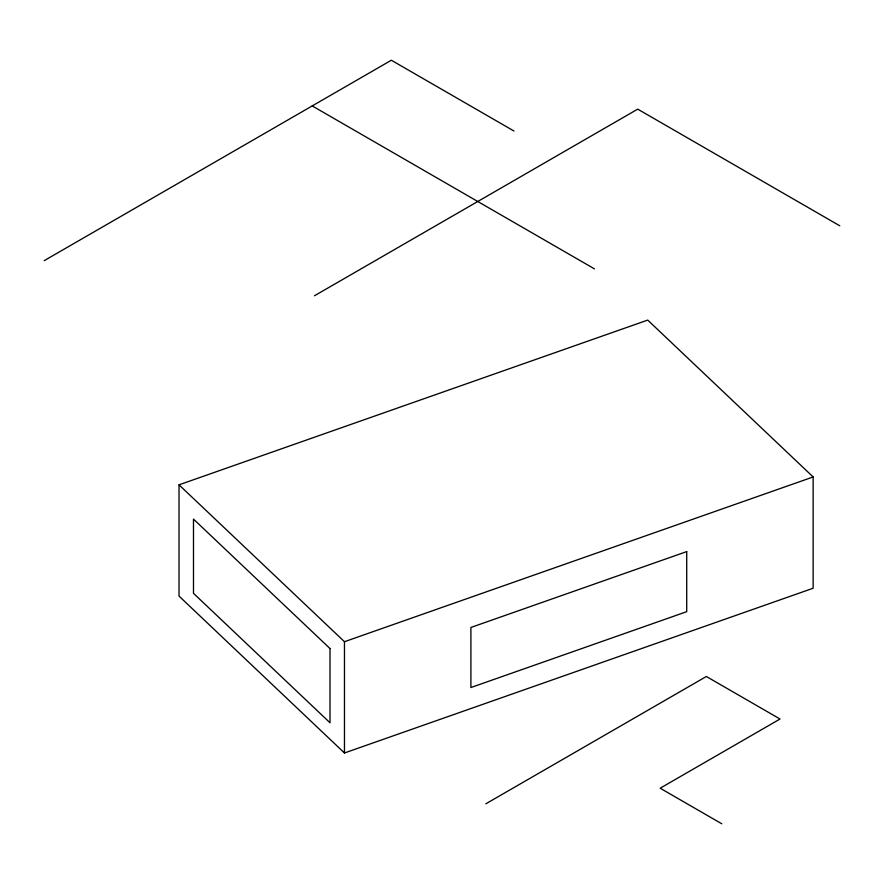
<?xml version="1.0" encoding="UTF-8"?>
<svg xmlns="http://www.w3.org/2000/svg" width="884" height="884" viewBox="0 0 884 884"><rect width="100%" height="100%" fill="white"/><g stroke="black" fill="none" stroke-linecap="round" stroke-linejoin="round"><path stroke-width="1.33" d="M44.2 260.658L391.347 60.234L513.991 131.042M314.494 295.753L637.718 109.141L839.8 225.807M485.846 803.81L706.36 676.492L780.019 719.024L660.171 788.219L721.742 823.766M179.032 484.83L647.718 320.085L813.147 476.962L813.147 588.236L344.462 752.98L179.032 596.103L179.032 484.83L344.462 641.707L344.462 752.98M344.462 641.707L813.147 476.962M312.218 105.914L594.479 268.88M686.713 551.605L470.896 627.463L470.896 687.531L686.713 611.673L686.713 551.605M330.008 648.558L193.486 519.096L193.486 593.319L330.008 722.78L330.008 648.558"/></g></svg>
